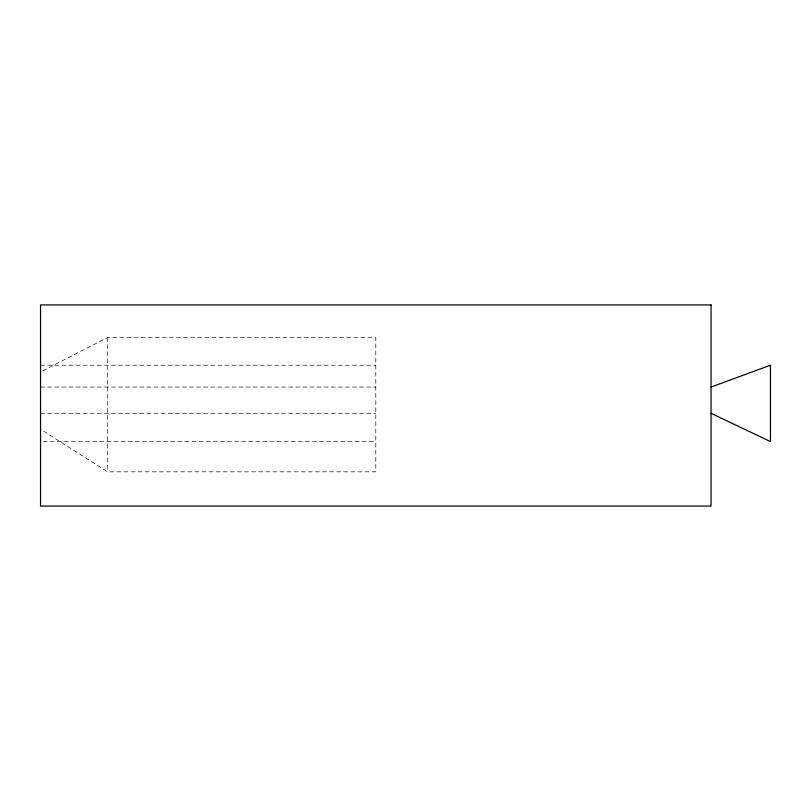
<?xml version="1.0" encoding="UTF-8"?>
<svg xmlns="http://www.w3.org/2000/svg" width="811" height="811" viewBox="0 0 811 811"><rect width="100%" height="100%" fill="white"/><g stroke="black" fill="none" stroke-linecap="round" stroke-linejoin="round"><path stroke-width="0.61" stroke-dasharray="4.05 3.04" d="M42.78 370.83L107.599 337.528L375.797 337.528L375.797 471.83L107.599 471.83L42.679 430.54M40.55 365.203L375.797 365.203M40.55 387.05L375.797 387.05M40.55 413.296L375.797 413.296M43.084 441.569L375.797 441.569M107.599 337.528L107.599 471.83"/><path stroke-width="1.22" d="M711.044 387.05L770.45 365.203L770.45 441.569L711.044 413.296M711.044 304.926L40.55 304.926L40.55 506.074L711.044 506.074L711.044 304.926"/></g></svg>
